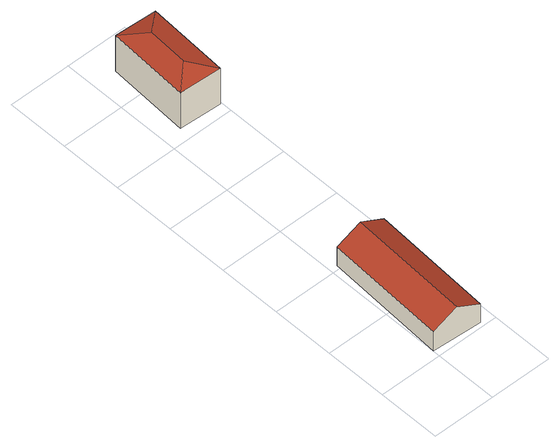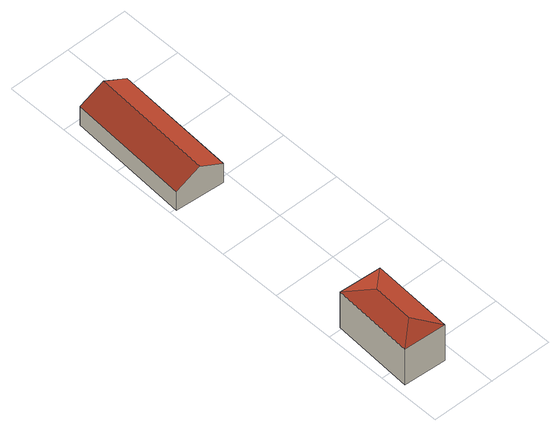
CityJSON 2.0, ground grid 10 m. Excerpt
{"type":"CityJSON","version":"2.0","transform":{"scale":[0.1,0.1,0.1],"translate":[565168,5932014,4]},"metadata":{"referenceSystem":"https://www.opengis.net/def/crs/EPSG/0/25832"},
"CityObjects":{
"building1":{"type":"Building","attributes":{"Gemeindeschluessel":"02000000","Geometrietyp2DReferenz":"3000","function":"31001_2100","roofType":"3100","measuredHeight":5.55,"storeysAboveGround":1},"geometry":[{"type":"MultiSurface","lod":"2","boundaries":[[[0,1,2,3]],[[4,5,1,0]],[[6,3,2,7]],[[8,5,4,9]],[[9,4,0,3,6]],[[7,2,1,5,8]],[[7,8,9,6]]],"semantics":{"surfaces":[{"type":"RoofSurface"},{"type":"WallSurface"},{"type":"GroundSurface"}],"values":[0,0,1,1,1,1,2]}}]},
"building2":{"type":"Building","attributes":{"Gemeindeschluessel":"02000000","Geometrietyp2DReferenz":"3000","function":"31001_2100","roofType":"3200","measuredHeight":7.69,"storeysAboveGround":1},"geometry":[{"type":"MultiSurface","lod":"2","boundaries":[[[10,11,12,13]],[[14,10,13]],[[11,15,12]],[[14,15,11,10]],[[16,13,12,17]],[[18,14,13,16]],[[17,12,15,19]],[[19,15,14,18]],[[18,16,17,19]]],"semantics":{"surfaces":[{"type":"RoofSurface"},{"type":"WallSurface"},{"type":"GroundSurface"}],"values":[0,0,0,0,1,1,1,1,2]}}]}
},
"vertices":[
[40,9,58],[52,204,58],[13,207,37],[1,12,37],[79,7,37],[91,202,37],[1,12,2],[13,207,2],[91,202,2],[79,7,2],
[56,542,94],[60,607,94],[29,642,84],[21,511,84],[88,507,84],[96,638,84],[21,511,17],[29,642,17],[88,507,17],[96,638,17]
]}
